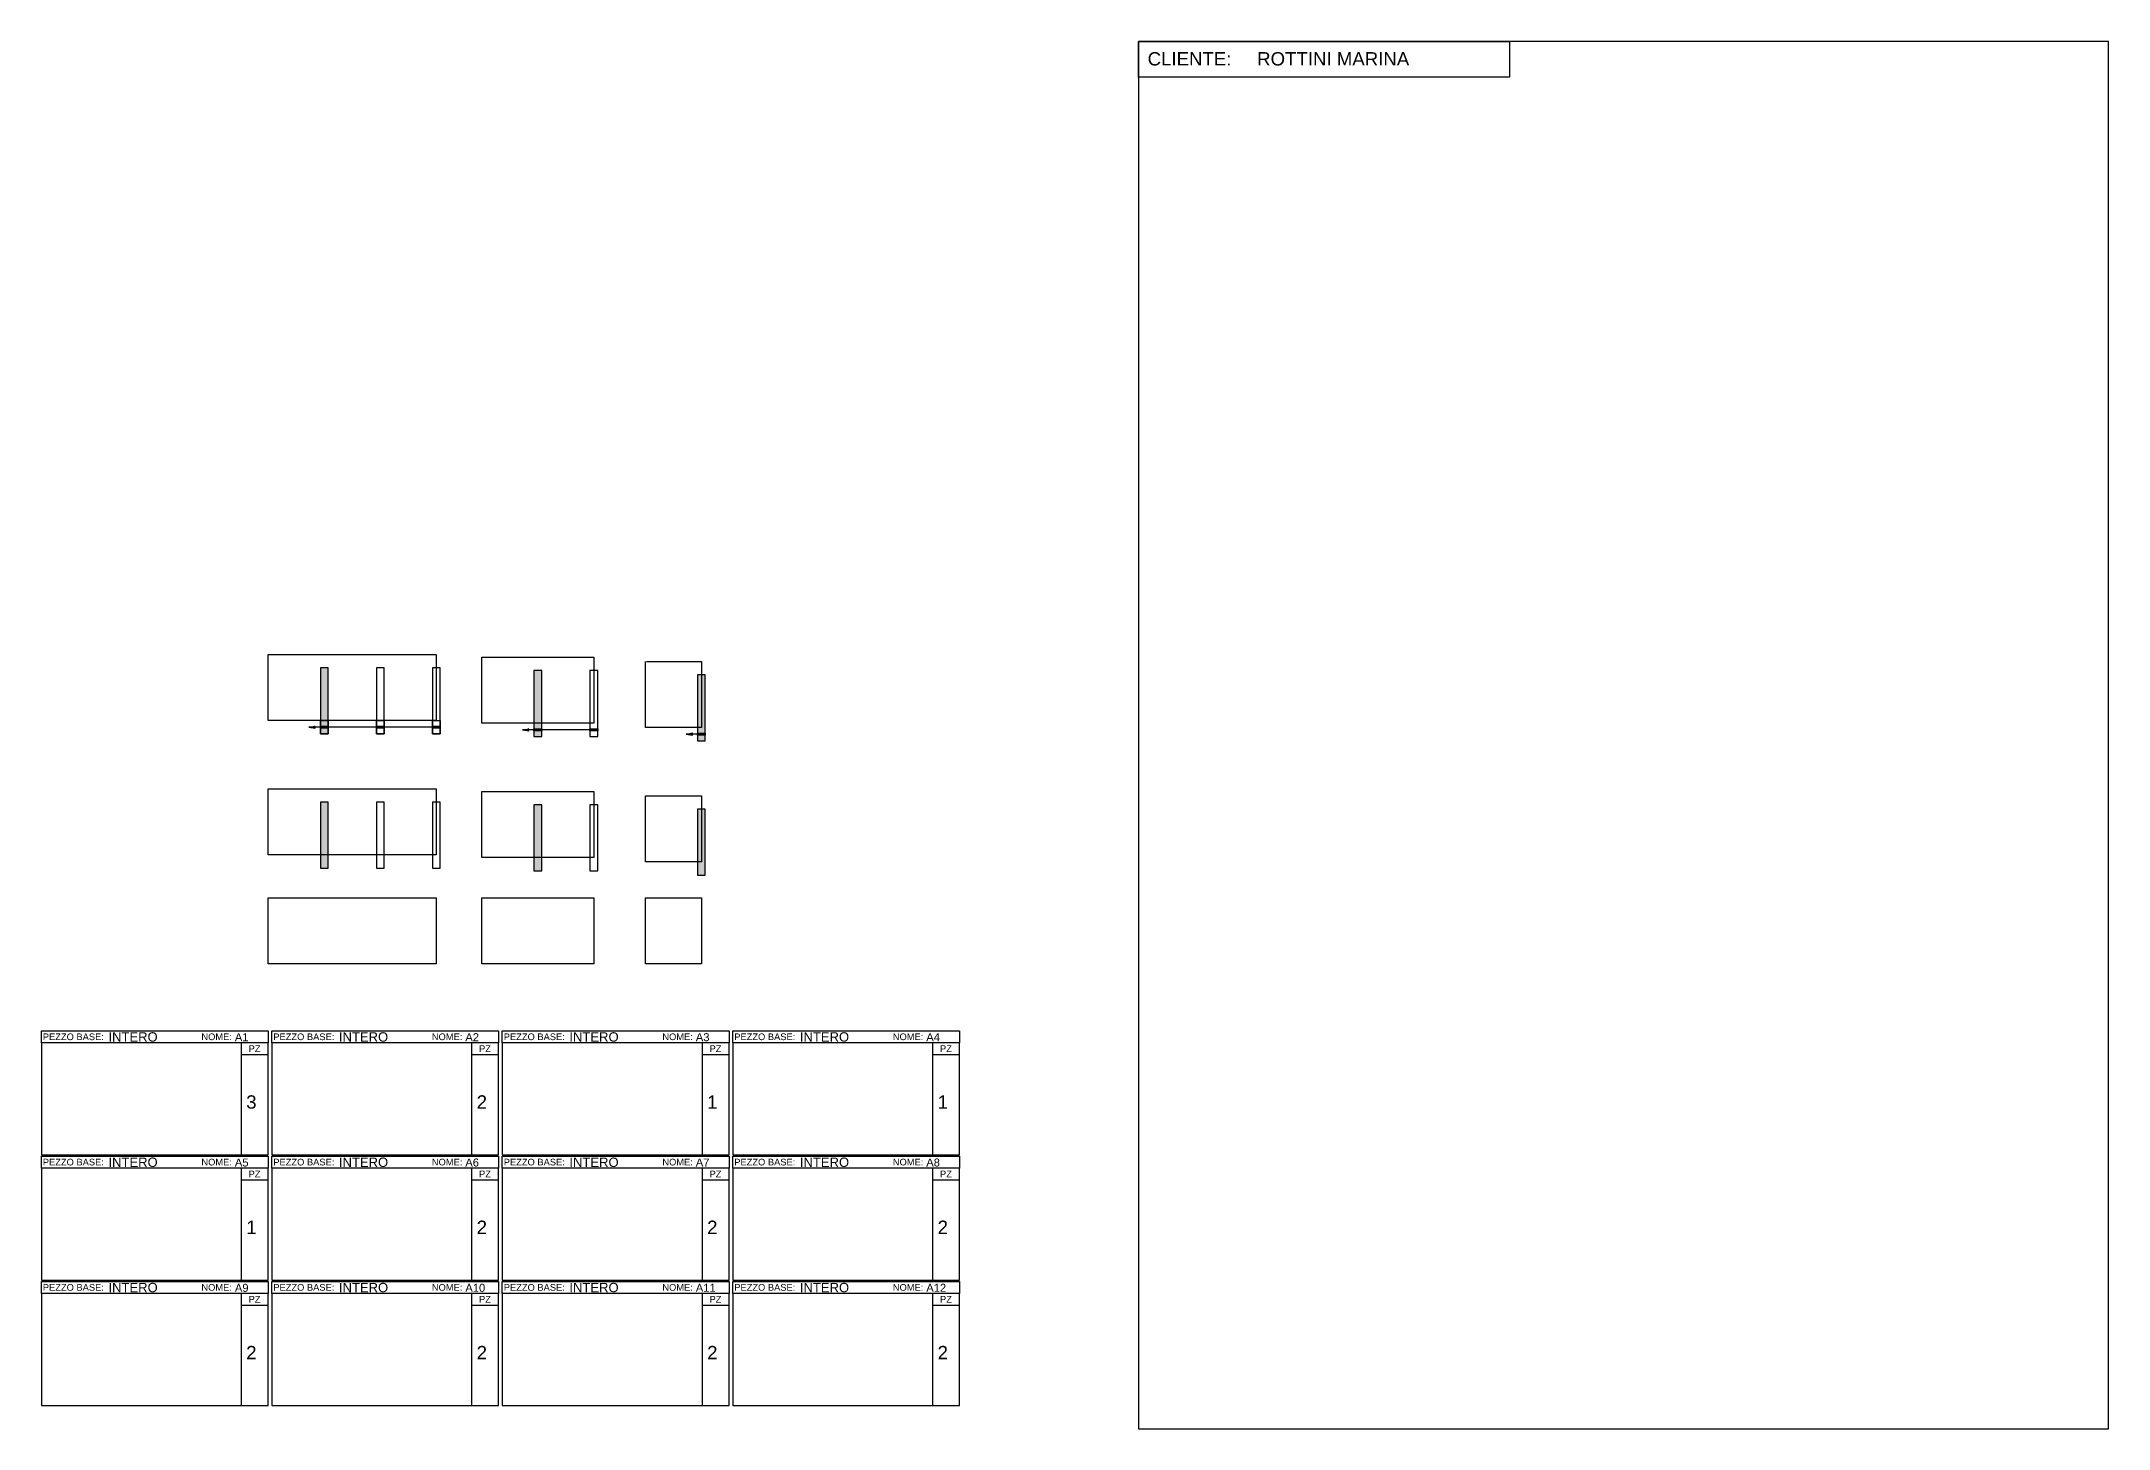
# Model space of a CAD drawing. Header units: millimetres. Extents: x -69675 to 28058, y -18677 to 10388.
# Drawn here: x -3831 to 11671, y -18677 to -8271 of the extents above; entities that cross this region are included whole.
import ezdxf

# ---------------------------------------------------------------- set-up
doc = ezdxf.new("R2010")
doc.units = ezdxf.units.MM
doc.linetypes.add('ACAD_ISO02W100', pattern=[15, 12, -3])
for name, color, linetype, true_color in [('DUETERZI', 7, 'Continuous', 0x009fdf), ('INTERI', 7, 'Continuous', 0x00b51a), ('MURALI', 7, 'Continuous', 0x766a5e), ('PEZZI SU MISURA', 7, 'Continuous', 0xbb1e10), ('TABELLE TAGLIO', 7, 'Continuous', 0x7f868a), ('UNTERZO', 7, 'Continuous', 0xd40f7d)]:
    doc.layers.add(name, color=color, linetype=linetype, true_color=true_color)
doc.layers.add('FINESTRA', color=7, linetype='Continuous')
doc.layers.add('MURALI CLIENTE', color=8, linetype='ACAD_ISO02W100')
doc.styles.get("Standard").update_dxf_attribs({"font": 'arial.ttf'})

# ---------------------------------------------------------------- blocks, each defined once
blk = doc.blocks.new('DUETERZI')
at = {"layer": 'MURALI', "transparency": 33554470}
h = blk.add_hatch(color=256, dxfattribs=at)
h.dxf.hatch_style = 1
h.paths.add_polyline_path([(377, -595), (435, -595)], flags=17)
h.paths.add_polyline_path([(377, -595), (435, -595), (435, -100), (377, -100)])
blk.add_lwpolyline([(-14, 0), (826, 0), (826, -495), (-14, -495), (-14, 0)])
at = {"layer": 'MURALI'}
for points in [[(377, -100), (377, -595), (435, -595), (435, -100), (377, -100)], [(797, -100), (797, -595), (855, -595), (855, -100), (797, -100)]]:
    blk.add_lwpolyline(points, dxfattribs=at)
blk = doc.blocks.new('UNTERZO')
at = {"layer": 'MURALI', "transparency": 33554470}
h = blk.add_hatch(color=256, dxfattribs=at)
h.dxf.hatch_style = 1
h.paths.add_polyline_path([(384, -595), (442, -595), (442, -100), (413, -100), (413, -495), (384, -495)])
h.paths.add_polyline_path([(413, -100), (384, -100), (384, -495), (413, -495)], flags=17)
blk.add_lwpolyline([(-7, 0), (413, 0), (413, -495), (-7, -495), (-7, 0)])
at = {"layer": 'MURALI'}
blk.add_lwpolyline([(384, -100), (384, -595), (442, -595), (442, -100), (384, -100)], dxfattribs=at)
blk = doc.blocks.new('INTERO')
at = {"layer": 'MURALI', "transparency": 33554470}
h = blk.add_hatch(color=256, dxfattribs=at)
h.dxf.hatch_style = 1
h.paths.add_polyline_path([(428, -100), (399, -100), (399, -495), (370, -495), (370, -595), (428, -595)])
h.paths.add_polyline_path([(399, -100), (370, -100), (370, -495), (399, -495)])
blk.add_lwpolyline([(-21, 0), (1239, 0), (1239, -495), (-21, -495), (-21, 0)])
at = {"layer": 'MURALI'}
for points in [[(370, -100), (370, -595), (428, -595), (428, -100), (370, -100)], [(790, -100), (790, -595), (848, -595), (848, -100), (790, -100)], [(1210, -100), (1210, -595), (1268, -595), (1268, -100), (1210, -100)]]:
    blk.add_lwpolyline(points, dxfattribs=at)
blk = doc.blocks.new('INTERO FORATO')
at = {"layer": 'MURALI', "transparency": 33554470}
h = blk.add_hatch(color=256, dxfattribs=at)
h.dxf.hatch_style = 1
h.paths.add_polyline_path([(449, -100), (420, -100), (420, -495), (391, -495), (391, -595), (449, -595)])
h.paths.add_polyline_path([(420, -100), (391, -100), (391, -495), (420, -495)])
at = {"layer": 'MURALI', "true_color": 0x636466, "transparency": 33554687}
h = blk.add_hatch(color=251, dxfattribs=at)
h.dxf.hatch_style = 1
h.paths.add_polyline_path([(342, -545), (305, -545), (352, -553)])
h.paths.add_polyline_path([(352, -537), (305, -545), (342, -545)])
blk.add_lwpolyline([(0, 0), (1260, 0), (1260, -495), (0, -495), (0, 0)])
at = {"layer": 'MURALI'}
for points in [[(391, -100), (391, -595), (449, -595), (449, -100), (391, -100)], [(811, -100), (811, -595), (869, -595), (869, -100), (811, -100)], [(1231, -100), (1231, -595), (1289, -595), (1289, -100), (1231, -100)]]:
    blk.add_lwpolyline(points, dxfattribs=at)
at = {"layer": 'MURALI', "color": 251, "true_color": 0x636466}
for points in [[(305, -545), (352, -537)], [(1289, -545), (305, -545)], [(305, -545), (352, -553)], [(352, -537), (342, -545), (352, -553)]]:
    blk.add_lwpolyline(points, dxfattribs=at)
at = {"layer": 'MURALI'}
for points in [[(391, -537), (449, -537), (449, -553), (391, -553)], [(811, -537), (869, -537), (869, -553), (811, -553)], [(1231, -537), (1289, -537), (1289, -553), (1231, -553)]]:
    blk.add_lwpolyline(points, close=True, dxfattribs=at)
at = {"layer": 'MURALI CLIENTE'}
for points in [[(391, -495), (449, -495), (449, -595), (391, -595)], [(811, -495), (869, -495), (869, -595), (811, -595)], [(1231, -495), (1289, -495), (1289, -595), (1231, -595)]]:
    blk.add_lwpolyline(points, close=True, dxfattribs=at)
blk = doc.blocks.new('2-3 FORATO')
at = {"true_color": 0x636466}
h = blk.add_hatch(color=251, dxfattribs=at)
h.dxf.hatch_style = 1
h.paths.add_polyline_path([(-186, -13436), (-223, -13436), (-176, -13444)])
h.paths.add_polyline_path([(-176, -13427), (-223, -13436), (-186, -13436)])
at = {"layer": 'MURALI', "transparency": 33554470}
h = blk.add_hatch(color=256, dxfattribs=at)
h.dxf.hatch_style = 1
h.paths.add_polyline_path([(-137, -13486), (-79, -13486)], flags=17)
h.paths.add_polyline_path([(-137, -13486), (-79, -13486), (-79, -12991), (-137, -12991)])
blk.add_lwpolyline([(-528, -12891), (312, -12891), (312, -13386), (-528, -13386), (-528, -12891)])
at = {"color": 251, "true_color": 0x636466}
for points in [[(-223, -13436), (-176, -13427)], [(341, -13436), (-223, -13436)], [(-223, -13436), (-176, -13444)], [(-176, -13427), (-186, -13436), (-176, -13444)]]:
    blk.add_lwpolyline(points, dxfattribs=at)
for points in [[(-137, -13428), (-79, -13428), (-79, -13443), (-137, -13443)], [(283, -13428), (341, -13428), (341, -13443), (283, -13443)]]:
    blk.add_lwpolyline(points, close=True)
at = {"layer": 'MURALI'}
for points in [[(-137, -12991), (-137, -13486), (-79, -13486), (-79, -12991), (-137, -12991)], [(283, -12991), (283, -13486), (341, -13486), (341, -12991), (283, -12991)]]:
    blk.add_lwpolyline(points, dxfattribs=at)
blk = doc.blocks.new('1-3 FORATO')
at = {"true_color": 0x636466}
h = blk.add_hatch(color=251, dxfattribs=at)
h.dxf.hatch_style = 1
h.paths.add_polyline_path([(1041, -13467), (1004, -13467), (1051, -13476)])
h.paths.add_polyline_path([(1051, -13459), (1004, -13467), (1041, -13467)])
at = {"layer": 'MURALI', "transparency": 33554470}
h = blk.add_hatch(color=256, dxfattribs=at)
h.dxf.hatch_style = 1
h.paths.add_polyline_path([(1090, -13518), (1148, -13518), (1148, -13023), (1119, -13023), (1119, -13418), (1090, -13418)])
h.paths.add_polyline_path([(1119, -13023), (1090, -13023), (1090, -13418), (1119, -13418)], flags=17)
blk.add_lwpolyline([(706, -12923), (1119, -12923), (1119, -13418), (699, -13418), (699, -12923)])
at = {"color": 251, "true_color": 0x636466}
for points in [[(1004, -13467), (1051, -13459)], [(1148, -13467), (1004, -13467)], [(1004, -13467), (1051, -13476)], [(1051, -13459), (1041, -13467), (1051, -13476)]]:
    blk.add_lwpolyline(points, dxfattribs=at)
blk.add_lwpolyline([(1090, -13460), (1148, -13460), (1148, -13475), (1090, -13475)], close=True)
at = {"layer": 'MURALI'}
blk.add_lwpolyline([(1090, -13023), (1090, -13518), (1148, -13518), (1148, -13023), (1090, -13023)], dxfattribs=at)
blk = doc.blocks.new('TABELLA PEZZI')
at = {"layer": 'TABELLE TAGLIO'}
for points in [[(0, 0), (0, 90), (1700, 90), (1700, 0), (0, 0)], [(1500, -840), (1700, -840), (1700, 0), (1500, 0)], [(1700, -89), (1500, -89)]]:
    blk.add_lwpolyline(points, dxfattribs=at)
blk.add_lwpolyline([(0, -840), (1500, -840), (1500, 0), (0, 0)], close=True, dxfattribs=at)
for tag, p, height in [('DERIVAZIONE', (503, 10), 70), ('NOME', (1451, 13), 60), ('QUANTITA', (1536, -493), 100)]:
    blk.add_attdef(tag, p, '', height=height)
for s, p in [('PEZZO BASE:', (11, 21)), ('NOME:', (1200, 21)), ('PZ', (1554, -68))]:
    blk.add_text(s, height=50, dxfattribs=at).set_placement(p)

msp = doc.modelspace()

# ---------------------------------------------------------------- linework, layer by layer
msp.add_lwpolyline([(4396.7, -18677.5), (11670.7, -18677.5), (11670.7, -8270.6), (4396.7, -8270.6)], close=True)
at = {"layer": 'FINESTRA'}
msp.add_lwpolyline([(4396.7, -8270.6), (7177.5, -8270.6), (7177.5, -8539.1), (4396.7, -8539.1)], close=True, dxfattribs=at)
at = {"layer": 'PEZZI SU MISURA'}
for points in [[(-2129.2, -14695.2), (-869.2, -14695.2), (-869.2, -15190.2), (-2129.2, -15190.2)], [(-527.8, -14695.2), (312.2, -14695.2), (312.2, -15190.2), (-527.8, -15190.2)], [(699, -14695.2), (1119, -14695.2), (1119, -15190.2), (699, -15190.2)]]:
    msp.add_lwpolyline(points, close=True, dxfattribs=at)

# ---------------------------------------------------------------- block references
at = {"layer": 'DUETERZI'}
for name, p in [('2-3 FORATO', (0, 0)), ('DUETERZI', (-513.8, -13898.4))]:
    msp.add_blockref(name, p, dxfattribs=at)
at = {"layer": 'INTERI'}
for name, p in [('INTERO FORATO', (-2129.2, -12870.1)), ('INTERO', (-2108.2, -13877.6))]:
    msp.add_blockref(name, p, dxfattribs=at)
at = {"layer": 'TABELLE TAGLIO'}
for p, values in [((-3830.6, -15783.9), {'QUANTITA': '3', 'DERIVAZIONE': 'INTERO', 'NOME': 'A1'}), ((-2102.5, -15783.9), {'QUANTITA': '2', 'DERIVAZIONE': 'INTERO', 'NOME': 'A2'}), ((-374.3, -15783.9), {'QUANTITA': '1', 'DERIVAZIONE': 'INTERO', 'NOME': 'A3'}), ((1353.9, -15783.9), {'QUANTITA': '1', 'DERIVAZIONE': 'INTERO', 'NOME': 'A4'}), ((-3830.6, -16723.9), {'QUANTITA': '1', 'DERIVAZIONE': 'INTERO', 'NOME': 'A5'}), ((-2102.5, -16723.9), {'QUANTITA': '2', 'DERIVAZIONE': 'INTERO', 'NOME': 'A6'}), ((-374.3, -16723.9), {'QUANTITA': '2', 'DERIVAZIONE': 'INTERO', 'NOME': 'A7'}), ((1353.9, -16723.9), {'QUANTITA': '2', 'DERIVAZIONE': 'INTERO', 'NOME': 'A8'}), ((-3830.6, -17663.9), {'QUANTITA': '2', 'DERIVAZIONE': 'INTERO', 'NOME': 'A9'}), ((-2102.5, -17663.9), {'QUANTITA': '2', 'DERIVAZIONE': 'INTERO', 'NOME': 'A10'}), ((-374.3, -17663.9), {'QUANTITA': '2', 'DERIVAZIONE': 'INTERO', 'NOME': 'A11'}), ((1353.9, -17663.9), {'QUANTITA': '2', 'DERIVAZIONE': 'INTERO', 'NOME': 'A12'})]:
    msp.add_blockref('TABELLA PEZZI', p, dxfattribs=at).add_auto_attribs(values)
at = {"layer": 'UNTERZO'}
for name, p in [('1-3 FORATO', (0, 0)), ('UNTERZO', (706, -13930.1))]:
    msp.add_blockref(name, p, dxfattribs=at)

# ---------------------------------------------------------------- texts
at = {"layer": 'FINESTRA', "char_height": 100, "attachment_point": 1}
for s, width, insert in [('CLIENTE:', 1075.057, (4464.6, -8351.8)), ('ROTTINI MARINA', 5202.875, (5285.7, -8351.7))]:
    msp.add_mtext_dynamic_manual_height_columns(s, width=width, gutter_width=1550.9, heights=[0], dxfattribs=dict(at, insert=insert))

doc.saveas('drawing.dxf')
